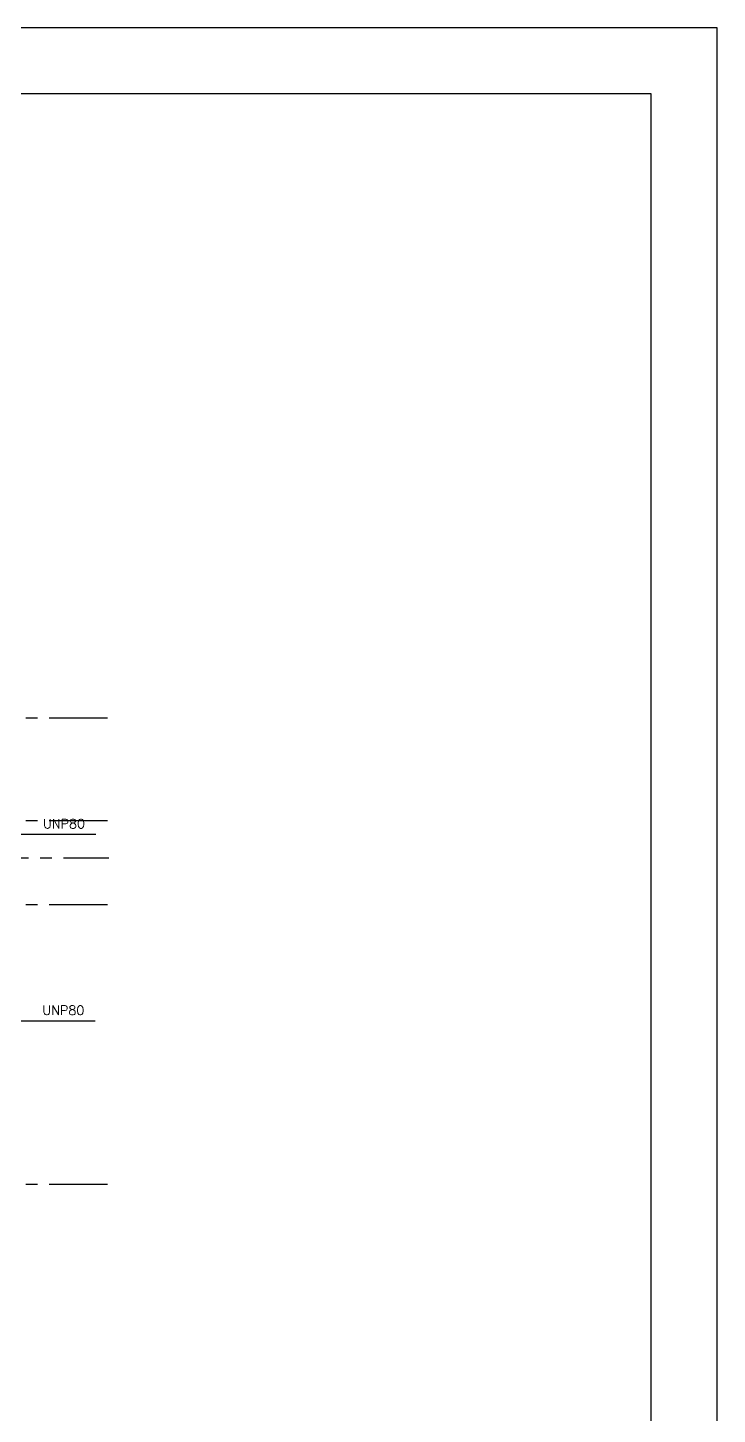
# Model space of a CAD drawing. Header units: inches. Extents: x 1387 to 2676, y -3554 to -2136.
# Drawn here: x 2559.26 to 2574.04, y -2658.91 to -2629.18 of the extents above; entities that cross this region are included whole.
import ezdxf
from ezdxf.enums import TextEntityAlignment as Align

# ---------------------------------------------------------------- set-up
doc = ezdxf.new("R2010")
doc.units = ezdxf.units.IN
doc.header["$MEASUREMENT"] = 0
doc.linetypes.add('CENTER', pattern=[2, 1.25, -0.25, 0.25, -0.25])
doc.linetypes.add('DASHDOTX2', pattern=[2, 1, -0.5, 0, -0.5])
for name, color, linetype in [('1', 1, 'Continuous'), ('Ax', 1, 'DASHDOTX2'), ('AXE', 1, 'CENTER'), ('DIM', 8, 'Continuous'), ('lateral brace', 5, 'Continuous'), ('Layer4', 118, 'Continuous'), ('MEMBER TEXT', 7, 'Continuous')]:
    doc.layers.add(name, color=color, linetype=linetype)
doc.styles.add('ROMANS', font='ROMANS')

msp = doc.modelspace()

# ---------------------------------------------------------------- linework, layer by layer
at = {"layer": '1'}
msp.add_lwpolyline([(2491.35906312, -2687.22591269), (2572.62741329, -2687.22591269), (2572.62741329, -2630.59291606), (2491.35906312, -2630.59291606)], close=True, dxfattribs=at)
at = {"layer": 'Ax', "linetype": 'Continuous', "ltscale": 0.5}
for p, q in [((2560.7154009, -2646.47737962), (2551.48448465, -2646.47737962)), ((2560.70169882, -2650.47704127), (2551.24117982, -2650.47704127))]:
    msp.add_line(p, q, dxfattribs=at)
at = {"layer": 'AXE'}
for p, q in [((2537.71791796, -2643.97704127), (2560.99563041, -2643.97704127)), ((2537.71791796, -2646.17692154), (2560.99563041, -2646.17698019)), ((2536.02285991, -2646.97692154), (2560.99563041, -2646.97698019)), ((2537.71791796, -2647.97692154), (2560.99563041, -2647.97698019)), ((2537.71791796, -2653.97692154), (2560.99563041, -2653.97698019))]:
    msp.add_line(p, q, dxfattribs=at)
at = {"layer": 'DIM'}
msp.add_lwpolyline([(2489.94323821, -2688.6417376), (2574.04323821, -2688.6417376), (2574.04323821, -2629.17709114), (2489.94323821, -2629.17709114)], close=True, dxfattribs=at)
at = {"layer": 'lateral brace'}
msp.add_lwpolyline([(2489.94323821, -2688.6417376), (2574.04323821, -2688.6417376), (2574.04323821, -2629.17709114), (2489.94323821, -2629.17709114)], close=True, dxfattribs=at)
at = {"layer": 'Layer4'}
msp.add_lwpolyline([(2574.04323821, -2629.17709114), (2489.94323821, -2629.17709114), (2489.94323821, -2688.6417376), (2574.04323821, -2688.6417376)], close=True, dxfattribs=at)

# ---------------------------------------------------------------- texts
at = {"layer": 'MEMBER TEXT', "color": 3, "ltscale": 2, "style": 'ROMANS'}
for p in [(2560.032954, -2646.24714107), (2560.01925191, -2650.24680271)]:
    msp.add_text('UNP80', height=0.2, dxfattribs=at).set_placement(p, align=Align.MIDDLE)

doc.saveas('drawing.dxf')
